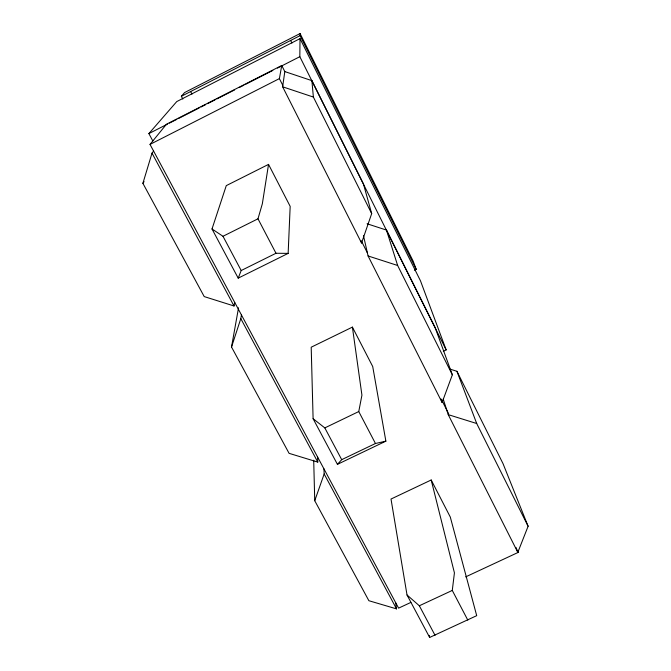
<?xml version="1.0" encoding="UTF-8"?>
<svg xmlns="http://www.w3.org/2000/svg" width="671" height="671" viewBox="0 0 671 671"><rect width="100%" height="100%" fill="white"/><g stroke="black" fill="none" stroke-linecap="round" stroke-linejoin="round"><path stroke-width="1.01" d="M443.338 351.269L446.165 349.901L299.828 56.683L300.021 38.624L176.75 101.581L148.878 133.588L152.829 140.96M414.393 270.22L416.213 269.331L300.054 35.647L300.08 33.55L184.6 92.564L181.363 96.288L182.822 99.065M288.144 253.386L290.174 206.366L268.543 164.387L226.278 185.632L212.011 228.97L238.205 278.138L288.144 253.386L275.991 253.261L241.191 270.53L238.205 278.138M467.804 620.113L452.279 590.43L454.426 572.866L431.193 479.991L391.008 499.039L407.029 594.992L429.65 637.45L476.704 615.668L450.3 517.064L431.193 479.991M284.806 71.579L311.889 80.646L363.43 183.921L371.684 213.613L361.552 243.028L282.634 86.802L284.806 71.579L281.745 65.498L166.45 124.236L150.019 144.408L398.599 608.136L410.878 602.415M268.543 164.387L262.336 203.799L257.983 218.813L275.991 253.261M317.618 457.068L317.786 462.093L289.084 453.336L231.52 347.024L240.814 318.633L241.434 314.942M282.827 85.435L279.388 78.616L281.745 65.498M231.52 347.024L238.532 307.813M153.6 151.076L152.015 153.139L142.889 183.326L204.219 296.59L234.028 305.984L234.716 302.411M385.875 441.157L375.458 443.497L358.759 411.558L361.929 395.152L352.401 327.113L311.201 347.209L313.105 418.721L337.421 464.349L385.875 441.157L372.715 366.525L352.401 327.113M395.622 602.583L396.553 608.882L368.874 600.713L314.741 500.725L324.168 473.978L323.934 468.844M363.497 235.706L368.077 255.953L442.105 402.499L452.338 374.804L435.16 327.658L386.462 230.069L367.079 223.77M443.221 399.111L448.236 414.636L517.819 552.367L528.111 526.249L503.032 463.661L456.943 371.298L450.132 369.151M142.889 183.326L144.089 181.623M337.421 464.349L341.698 459.66L375.458 443.497M181.363 96.288L300.054 35.647M148.878 133.588L167.515 124.093M169.377 123.137L176.834 119.346M178.696 118.398L199.195 107.947M201.057 106.999L205.712 104.626M207.582 103.678L215.03 99.878M216.901 98.931L234.598 89.914M239.262 87.54L243.917 85.167M245.779 84.219L272.803 70.455M277.467 68.081L299.828 56.683M150.019 144.408L279.388 78.616M212.011 228.97L222.99 236.276L257.983 218.813M313.105 418.721L324.823 427.905L358.759 411.558M465.666 576.884L518.557 552.233L517.836 550.262M407.029 594.992L419.341 605.77L452.279 590.43M448.236 414.636L476.704 423.518L528.111 526.249M368.077 255.953L397.643 265.49L452.338 374.804M282.634 86.802L313.374 97.06L371.684 213.613M152.015 153.139L234.028 305.984M240.814 318.633L317.786 462.093M324.168 473.978L396.553 608.882M222.99 236.276L241.191 270.53M324.823 427.905L341.698 459.66M419.341 605.77L435.034 635.286M190.631 91.55L191.981 94.125M361.384 240.99L367.381 252.875M441.619 399.874L448.647 413.789M517.735 550.614L518.557 552.233M290.635 40.461L291.935 43.07M300.08 33.55L413.193 261.212L416.213 269.331M300.021 38.624L420.499 280.872L446.165 349.901M456.943 371.298L476.704 423.518M516.049 547.528L517.819 552.367M440.973 398.918L442.105 402.499M386.462 230.069L397.643 265.49M361.132 241.057L361.552 243.028M429.255 635.395L429.65 637.45M311.889 80.646L313.374 97.06M313.701 460.197L314.741 500.725"/></g></svg>
